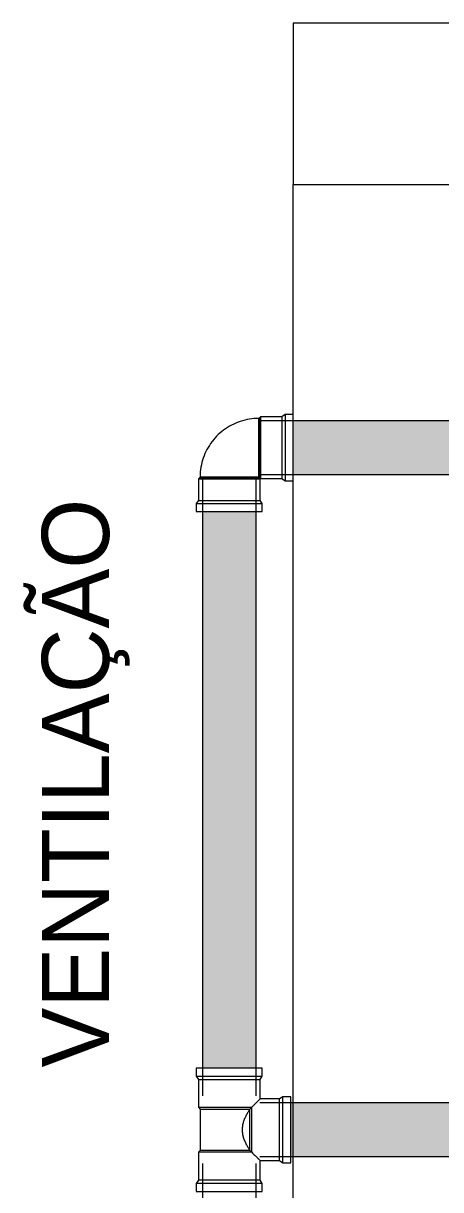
# Model space of a CAD drawing. Header units: metres. Extents: x 34 to 87, y -2.3 to 19.3.
# Drawn here: x 51.576 to 51.964, y 3.814 to 4.9 of the extents above; entities that cross this region are included whole.
import ezdxf

# ---------------------------------------------------------------- set-up
doc = ezdxf.new("R2010")
doc.units = ezdxf.units.M
for name, color, linetype, lineweight in [('A-DETL', 7, 'Continuous', 5), ('G-ANNO-TEXT', 7, 'Continuous', 5), ('P-PIPE', 7, 'Continuous', 5), ('S-BEAM', 7, 'Continuous', 5)]:
    doc.layers.add(name, color=color, linetype=linetype, lineweight=lineweight)
doc.styles.add('Century Gothic_1', font='GOTHIC.TTF', dxfattribs={"height": 0.0625})

# ---------------------------------------------------------------- blocks, each defined once
blk = doc.blocks.new('IFC_ifc-3-BB')
at = {"layer": 'S-BEAM', "color": 253, "lineweight": 18, "true_color": 0xaaaaaa}
for p, q in [((39.6826, 4.9), (39.5326, 4.9)), ((39.5326, 4.9), (39.5326, 4.75)), ((39.5326, 4.75), (39.6826, 4.75))]:
    blk.add_line(p, q, dxfattribs=at)
blk = doc.blocks.new('Joelho 45_90 - Agua Fria_Soldavel - MEP - Tigre - Standard-2081496-BB')
at = {"layer": 'P-PIPE'}
for p, q in [((39.5021, 4.5336), (39.5004, 4.5322)), ((39.5004, 4.5322), (39.5004, 4.4778)), ((39.5004, 4.4778), (39.5004, 4.5322)), ((39.5021, 4.4763), (39.5021, 4.5336)), ((39.5221, 4.5336), (39.5021, 4.5336)), ((39.5021, 4.5336), (39.5021, 4.4763)), ((39.5251, 4.5357), (39.5221, 4.5336)), ((39.5221, 4.5336), (39.5221, 4.4763)), ((39.5326, 4.5357), (39.5251, 4.5357)), ((39.5251, 4.5357), (39.5251, 4.4742)), ((39.5326, 4.4742), (39.5326, 4.5357)), ((39.4459, 4.4776), (39.4444, 4.4759)), ((39.4444, 4.4759), (39.5017, 4.4759)), ((39.4444, 4.4759), (39.4444, 4.4559)), ((39.5017, 4.4759), (39.4444, 4.4759)), ((39.5002, 4.4776), (39.4459, 4.4776)), ((39.4459, 4.4776), (39.5002, 4.4776)), ((39.5017, 4.4759), (39.5002, 4.4776)), ((39.5004, 4.4778), (39.5021, 4.4763)), ((39.5017, 4.4559), (39.5017, 4.4759)), ((39.5021, 4.4763), (39.5221, 4.4763)), ((39.5221, 4.4763), (39.5251, 4.4742)), ((39.5251, 4.4742), (39.5326, 4.4742)), ((39.4444, 4.4559), (39.4423, 4.4529)), ((39.4423, 4.4529), (39.4423, 4.4454)), ((39.4423, 4.4529), (39.5038, 4.4529)), ((39.4444, 4.4559), (39.5017, 4.4559)), ((39.5038, 4.4529), (39.5017, 4.4559)), ((39.5038, 4.4454), (39.5038, 4.4529)), ((39.4423, 4.4454), (39.5038, 4.4454))]:
    blk.add_line(p, q, dxfattribs=at)
at = {"layer": 'P-PIPE', "flags": 128}
for points in [[(39.5004, 4.5322), (39.4982, 4.5321), (39.4961, 4.532), (39.4939, 4.5318), (39.4917, 4.5315), (39.4896, 4.5311), (39.4875, 4.5306), (39.4853, 4.53), (39.4833, 4.5294), (39.4812, 4.5287), (39.4792, 4.5278), (39.4772, 4.527), (39.4752, 4.526), (39.4733, 4.5249), (39.4714, 4.5238), (39.4696, 4.5226), (39.4678, 4.5214), (39.4661, 4.52), (39.4644, 4.5186), (39.4628, 4.5171), (39.4613, 4.5156), (39.4598, 4.514), (39.4584, 4.5124), (39.457, 4.5106), (39.4557, 4.5089), (39.4545, 4.5071), (39.4534, 4.5052), (39.4523, 4.5033), (39.4513, 4.5014), (39.4504, 4.4994), (39.4496, 4.4974), (39.4488, 4.4953), (39.4482, 4.4932), (39.4476, 4.4911), (39.4471, 4.489), (39.4467, 4.4869), (39.4463, 4.4847), (39.4461, 4.4825), (39.4459, 4.4804), (39.4459, 4.4782), (39.4459, 4.4776)], [(39.5002, 4.4776), (39.5002, 4.4776), (39.5002, 4.4776), (39.5002, 4.4776), (39.5002, 4.4776), (39.5002, 4.4776), (39.5002, 4.4777), (39.5002, 4.4777), (39.5002, 4.4777), (39.5002, 4.4777), (39.5002, 4.4777), (39.5002, 4.4777), (39.5002, 4.4777), (39.5002, 4.4777), (39.5002, 4.4777), (39.5002, 4.4777), (39.5002, 4.4777), (39.5002, 4.4778), (39.5002, 4.4778), (39.5002, 4.4778), (39.5002, 4.4778), (39.5003, 4.4778), (39.5003, 4.4778), (39.5003, 4.4778), (39.5003, 4.4778), (39.5003, 4.4778), (39.5003, 4.4778), (39.5003, 4.4778), (39.5003, 4.4778), (39.5003, 4.4778), (39.5003, 4.4778), (39.5003, 4.4778), (39.5003, 4.4778), (39.5004, 4.4778), (39.5004, 4.4778), (39.5004, 4.4778), (39.5004, 4.4778), (39.5004, 4.4778), (39.5004, 4.4778), (39.5004, 4.4778), (39.5004, 4.4778)]]:
    blk.add_lwpolyline(points, dxfattribs=at)
blk = doc.blocks.new('Te_Reducao - Agua Fria_Soldavel - MEP - Tigre - Standard-V35-BB')
at = {"layer": 'P-PIPE'}
for p, q in [((39.4423, 3.9274), (39.4423, 3.9199)), ((39.5038, 3.9274), (39.4423, 3.9274)), ((39.4423, 3.9199), (39.4444, 3.9169)), ((39.4423, 3.9199), (39.5038, 3.9199)), ((39.5017, 3.9169), (39.5038, 3.9199)), ((39.5038, 3.9199), (39.5038, 3.9274)), ((39.4444, 3.9169), (39.4444, 3.891)), ((39.4444, 3.9169), (39.5017, 3.9169)), ((39.5017, 3.8987), (39.5017, 3.9169)), ((39.5199, 3.8987), (39.5017, 3.8987)), ((39.5229, 3.9008), (39.5199, 3.8987)), ((39.5199, 3.8414), (39.5199, 3.8987)), ((39.5304, 3.9008), (39.5229, 3.9008)), ((39.5229, 3.8393), (39.5229, 3.9008)), ((39.5304, 3.8393), (39.5304, 3.9008)), ((39.4444, 3.891), (39.4459, 3.8893)), ((39.4444, 3.891), (39.494, 3.891)), ((39.4459, 3.8893), (39.4459, 3.87)), ((39.4459, 3.8893), (39.4923, 3.8893)), ((39.4923, 3.8507), (39.4923, 3.8893)), ((39.494, 3.849), (39.494, 3.891)), ((39.4459, 3.87), (39.4459, 3.8507)), ((39.4459, 3.8507), (39.4444, 3.849)), ((39.4444, 3.849), (39.4444, 3.8231)), ((39.494, 3.849), (39.4444, 3.849)), ((39.4923, 3.8507), (39.4459, 3.8507)), ((39.5017, 3.8414), (39.5199, 3.8414)), ((39.5017, 3.8231), (39.5017, 3.8414)), ((39.5199, 3.8414), (39.5229, 3.8393)), ((39.5229, 3.8393), (39.5304, 3.8393)), ((39.4444, 3.8231), (39.4423, 3.8201)), ((39.5017, 3.8231), (39.4444, 3.8231)), ((39.5038, 3.8201), (39.5017, 3.8231)), ((39.4423, 3.8201), (39.4423, 3.8126)), ((39.5038, 3.8201), (39.4423, 3.8201)), ((39.4423, 3.8126), (39.5038, 3.8126)), ((39.5038, 3.8126), (39.5038, 3.8201))]:
    blk.add_line(p, q, dxfattribs=at)
for points, knots in [([(39.5017, 3.8987), (39.5016, 3.8987), (39.5014, 3.8984), (39.5004, 3.8974), (39.4997, 3.8966), (39.4989, 3.8959), (39.4981, 3.8951), (39.4966, 3.8936), (39.4951, 3.8921), (39.494, 3.891)], [0, 0, 0, 0, 0.25, 0.375, 0.5, 0.5625, 0.625, 0.75, 1, 1, 1, 1]), ([(39.4923, 3.8893), (39.4917, 3.8884), (39.4908, 3.887), (39.4897, 3.8851), (39.4889, 3.8836), (39.4881, 3.882), (39.4873, 3.8804), (39.4868, 3.8791), (39.4863, 3.878), (39.4861, 3.8771), (39.4858, 3.8763), (39.4856, 3.8751), (39.4852, 3.8731), (39.485, 3.8712), (39.4849, 3.87)], [0, 0, 0, 0, 0.166667, 0.25, 0.333333, 0.416667, 0.5, 0.583333, 0.625, 0.666667, 0.708333, 0.75, 0.833333, 1, 1, 1, 1]), ([(39.4849, 3.87), (39.485, 3.8688), (39.4852, 3.8669), (39.4856, 3.8649), (39.4858, 3.8637), (39.4861, 3.8629), (39.4863, 3.862), (39.4868, 3.8609), (39.4873, 3.8596), (39.4881, 3.858), (39.4889, 3.8564), (39.4897, 3.8549), (39.4908, 3.853), (39.4917, 3.8516), (39.4923, 3.8507)], [0, 0, 0, 0, 0.166667, 0.25, 0.291667, 0.333333, 0.375, 0.416667, 0.5, 0.583333, 0.666667, 0.75, 0.833333, 1, 1, 1, 1]), ([(39.494, 3.849), (39.4951, 3.8479), (39.4966, 3.8464), (39.4981, 3.8449), (39.4989, 3.8441), (39.4995, 3.8435), (39.5, 3.843), (39.5006, 3.8425), (39.5014, 3.8416), (39.5016, 3.8414), (39.5017, 3.8414)], [0, 0, 0, 0, 0.25, 0.375, 0.4375, 0.5, 0.5625, 0.625, 0.75, 1, 1, 1, 1])]:
    blk.add_open_spline(points, degree=3, knots=knots, dxfattribs=at)
for points in [[(39.494, 3.891), (39.4937, 3.8907), (39.4932, 3.8901), (39.4926, 3.8896), (39.4923, 3.8893)], [(39.4923, 3.8507), (39.4926, 3.8504), (39.4932, 3.8499), (39.4937, 3.8493), (39.494, 3.849)]]:
    blk.add_open_spline(points, degree=3, dxfattribs=at)

msp = doc.modelspace()

# ---------------------------------------------------------------- hatches: boundary and pattern name
at = {"layer": 'P-PIPE', "true_color": 0x00ffff}
for points in [[(51.827, 4.505), (52.002, 4.505), (52.002, 4.53), (51.827, 4.5299), (51.827, 4.505)], [(51.827, 4.48), (52.002, 4.48), (52.002, 4.505), (51.827, 4.505), (51.827, 4.4802)], [(51.7424, 3.9274), (51.7674, 3.9274), (51.7674, 4.4454), (51.7424, 4.4454), (51.7424, 3.9382)], [(51.7818, 3.9274), (51.7924, 3.9274), (51.7922, 4.4454), (51.7674, 4.4454), (51.7674, 3.9274), (51.7802, 3.9274)], [(51.8412, 3.87), (52.0056, 3.87), (52.0056, 3.895), (51.8248, 3.8949), (51.8248, 3.87)], [(51.8248, 3.845), (52.0056, 3.8451), (52.0056, 3.87), (51.8248, 3.87), (51.8248, 3.8457)]]:
    msp.add_hatch(color=4, dxfattribs=at).paths.add_polyline_path(points)

# ---------------------------------------------------------------- linework, layer by layer
at = {"layer": 'A-DETL', "color": 9, "true_color": 0xc0c0c0}
msp.add_line((51.827, 3.8), (51.827, 4.75), dxfattribs=at)
at = {"layer": 'P-PIPE'}
for p, q in [((52.002, 4.53), (51.7965, 4.53)), ((51.7424, 4.4759), (51.7424, 3.9015)), ((51.7924, 3.9015), (51.7924, 4.4759)), ((51.7965, 4.48), (52.002, 4.48)), ((52.0338, 3.895), (51.7959, 3.895)), ((51.7959, 3.845), (52.0338, 3.845)), ((51.7424, 3.8385), (51.7424, 3.1098)), ((51.7924, 3.1098), (51.7924, 3.8385))]:
    msp.add_line(p, q, dxfattribs=at)

# ---------------------------------------------------------------- block references
at = {"lineweight": 5}
msp.add_blockref('IFC_ifc-3-BB', (12.2944, 0), dxfattribs=at)
at = {"layer": 'P-PIPE'}
for name in ['Joelho 45_90 - Agua Fria_Soldavel - MEP - Tigre - Standard-2081496-BB', 'Te_Reducao - Agua Fria_Soldavel - MEP - Tigre - Standard-V35-BB']:
    msp.add_blockref(name, (12.2944, 0), dxfattribs=at)

# ---------------------------------------------------------------- texts
at = {"layer": 'G-ANNO-TEXT', "char_height": 0.0625, "attachment_point": 1, "rotation": 90, "style": 'Century Gothic_1', "bg_fill": 3, "box_fill_scale": 1.25, "bg_fill_color": 256, "bg_fill_true_color": 13158600, "bg_fill_transparency": 0}
for s, insert, width in [('VENTILAÇÃO', (51.593, 3.9279), 0.65538), ('CONSUMO', (51.593, 3.2385), 0.571202)]:
    msp.add_mtext(s, dxfattribs=dict(at, insert=insert, width=width))

doc.saveas('drawing.dxf')
